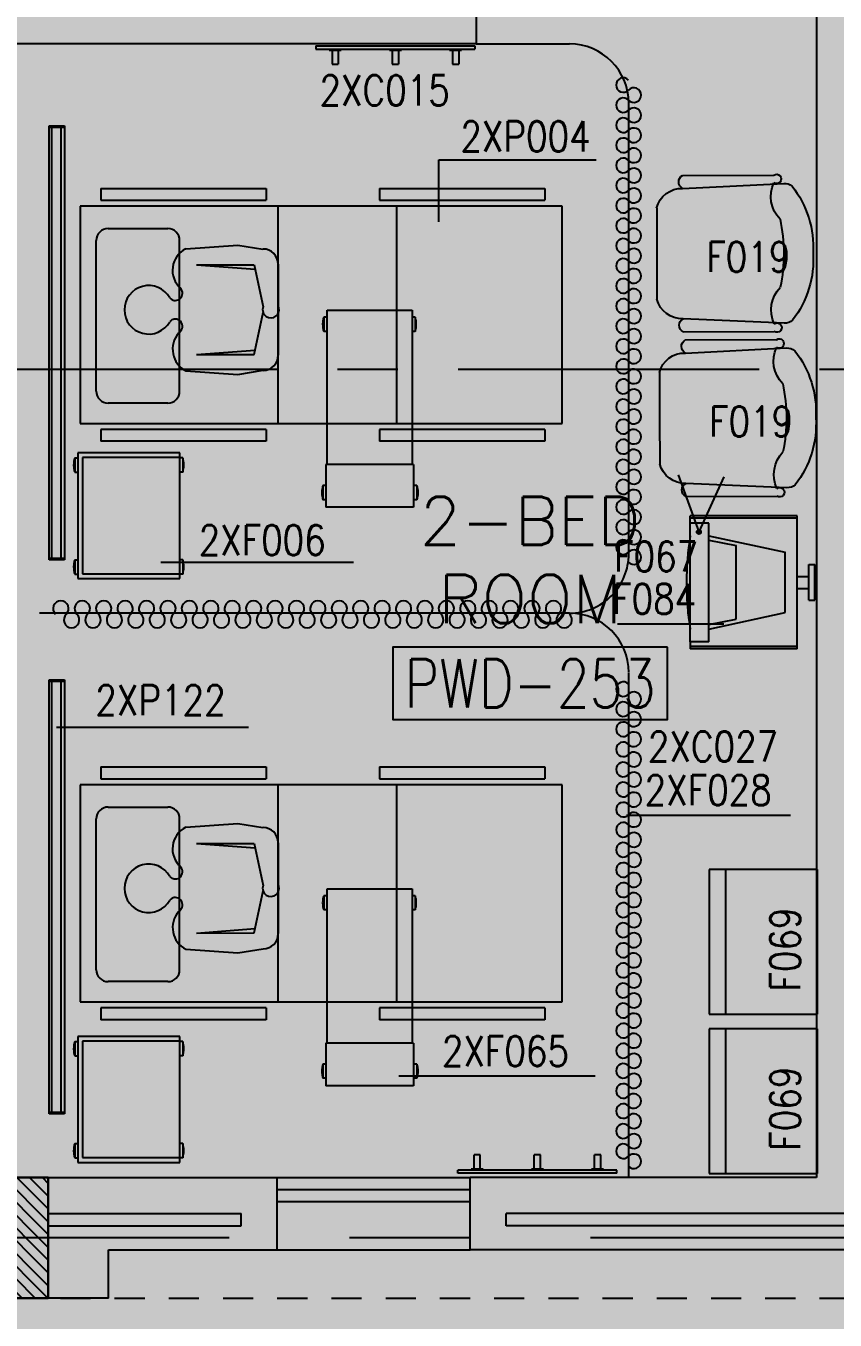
# Model space of a CAD drawing. Extents: x 88852.7 to 88945.7, y 39921.6 to 40001.1.
# Drawn here: x 88928.17 to 88931.53, y 39928.14 to 39933.5 of the extents above; entities that cross this region are included whole.
import ezdxf
from ezdxf.enums import TextEntityAlignment as Align

# ---------------------------------------------------------------- set-up
doc = ezdxf.new("R2010")
doc.units = 0
doc.header["$MEASUREMENT"] = 0
doc.header["$PDMODE"] = 34
for name, pattern in [('CENTER', [2, 1.25, -0.25, 0.25, -0.25]), ('CENTERX2', [4, 2.5, -0.5, 0.5, -0.5]), ('HIDDEN2', [0.1875, 0.125, -0.0625])]:
    doc.linetypes.add(name, pattern=pattern)
doc.layers.get('0').update_dxf_attribs({"linetype": 'CONTINUOUS'})
doc.layers.get('DEFPOINTS').update_dxf_attribs({"linetype": 'CONTINUOUS'})
for name, color, linetype in [('A-TEXT', 7, 'CONTINUOUS'), ('AX-DIM', 4, 'CONTINUOUS'), ('AXES', 11, 'CENTERX2'), ('AXES1', 11, 'CENTER'), ('COL', 2, 'CONTINUOUS'), ('HAT', 8, 'CONTINUOUS'), ('HIDDEN', 9, 'HIDDEN2'), ('INSUL', 4, 'CONTINUOUS'), ('MEDICAL', 4, 'CONTINUOUS'), ('NON-MEDICAL', 4, 'CONTINUOUS'), ('RM-BOX', 4, 'CONTINUOUS'), ('RM-NAME', 2, 'CONTINUOUS'), ('RM-NO', 2, 'CONTINUOUS'), ('WALL', 4, 'CONTINUOUS'), ('WIN', 3, 'CONTINUOUS')]:
    doc.layers.add(name, color=color, linetype=linetype)
doc.styles.add('ROMANS', font='ROMANS.shx', dxfattribs={"width": 0.6})
doc.dimstyles.new('DIM-OUT', dxfattribs={"dimscale": 0, "dimtxt": 0.24, "dimasz": 0.08, "dimexe": 0.02, "dimexo": 0.02, "dimgap": 0.05, "dimtad": 1, "dimdec": 0, "dimlfac": 1000, "dimzin": 0, "dimdsep": 46, "dimtxsty": 'ROMANS', "dimblk1": 'ARCHTICK', "dimblk2": 'ARCHTICK', "dimsah": 1, "dimcen": 0.01, "dimdle": 0.08, "dimclrd": 4, "dimclre": 4, "dimclrt": 2, "dimadec": 0, "dimazin": 0, "dimtp": 2, "dimtm": 2, "dimtfac": 0.114286, "dimtdec": 0, "dimtix": 1, "dimtmove": 2, "dimatfit": 3, "dimldrblk": 'ARCHTICK', "dimfxl": 0, "dimtolj": 1, "dimtzin": 0, "dimarcsym": 0})

# ---------------------------------------------------------------- blocks, each defined once
blk = doc.blocks.new('_ARCHTICK')
at = {"color": 0, "linetype": 'ByBlock', "const_width": 0.15}
blk.add_lwpolyline([(-0.5, -0.5), (0.5, 0.5)], dxfattribs=at)
blk = doc.blocks.new('*D596')
at = {"layer": 'AX-DIM', "color": 4, "lineweight": -2}
for p, q in [((88944.3103, 39928.3096), (88944.3103, 39922.9246)), ((88943.6303, 39928.2296), (88944.3303, 39928.2296)), ((88903.5404, 39923.0046), (88944.3303, 39923.0046))]:
    blk.add_line(p, q, dxfattribs=at)
at = {"layer": 'DEFPOINTS', "color": 0}
for p in [(88943.6103, 39928.2296), (88903.5204, 39923.0046), (88944.3103, 39923.0046)]:
    blk.add_point(p, dxfattribs=at)
at = {"layer": 'AX-DIM', "color": 4, "lineweight": -2, "xscale": 0.08, "yscale": 0.08, "zscale": 0.08}
for p, rotation in [((88944.3103, 39928.2296), 90), ((88944.3103, 39923.0046), 270)]:
    blk.add_blockref('_ARCHTICK', p, dxfattribs=dict(at, rotation=rotation))
at = {"layer": 'AX-DIM', "color": 2, "insert": (88944.1403, 39925.6171), "char_height": 0.24, "attachment_point": 5, "rotation": 90, "style": 'ROMANS'}
blk.add_mtext('\\A1;5225', dxfattribs=at)
blk = doc.blocks.new('RM1')
at = {"layer": 'RM-BOX'}
blk.add_lwpolyline([(569.9, -200), (-569.9, -200), (-569.9, -500), (569.9, -500)], close=True, dxfattribs=at)
at = {"layer": 'RM-NAME', "style": 'ROMANS'}
for tag, p in [('ROOMNAME1', (0, 323.8)), ('ROOMNAME2', (0, 0))]:
    blk.add_attdef(tag, text='', height=200, dxfattribs=at).set_placement(p, align=Align.MIDDLE)
at = {"layer": 'RM-NO', "style": 'ROMANS', "width": 0.8}
blk.add_attdef('ROOMNO', text='', height=200, dxfattribs=at).set_placement((0, -350), align=Align.MIDDLE)
blk = doc.blocks.new('*X565')
at = {"color": 0}
for p, q in [((245926.6, 177089.7), (246426.6, 177589.7)), ((245928.6, 177144.7), (246373.5, 177589.7)), ((245928.6, 177197.8), (246320.5, 177589.7)), ((245928.6, 177250.8), (246267.5, 177589.7)), ((245928.6, 177303.8), (246214.4, 177589.7)), ((245928.6, 177356.9), (246161.4, 177589.7)), ((245928.6, 177409.9), (246108.4, 177589.7)), ((245928.6, 177462.9), (246055.3, 177589.7)), ((245928.6, 177516), (246002.3, 177589.7)), ((245928.6, 177569), (245949.3, 177589.7)), ((245979.6, 177089.7), (246428.6, 177538.7)), ((246032.6, 177089.7), (246428.6, 177485.6)), ((246085.7, 177089.7), (246428.6, 177432.6)), ((246138.7, 177089.7), (246428.6, 177379.6)), ((246191.7, 177089.7), (246428.6, 177326.5)), ((246244.8, 177089.7), (246428.6, 177273.5)), ((246297.8, 177089.7), (246428.6, 177220.5)), ((246350.8, 177089.7), (246428.6, 177167.4)), ((246403.9, 177089.7), (246428.6, 177114.4))]:
    blk.add_line(p, q, dxfattribs=at)

msp = doc.modelspace()

# ---------------------------------------------------------------- linework, layer by layer
at = {"layer": 'AXES'}
msp.add_line((88945.0103, 39928.4796), (88876.9703, 39928.4796), dxfattribs=at)
at = {"layer": 'AXES1'}
for q in [(88874.5703, 39932.0796), (88892.9203, 39932.0796), (88892.9203, 39932.0796)]:
    msp.add_line((88935.2103, 39932.0796), q, dxfattribs=at)
at = {"layer": 'COL'}
msp.add_lwpolyline([(88928.2603, 39928.7296), (88928.2603, 39928.2296), (88927.7603, 39928.2296), (88927.7603, 39928.7296)], close=True, dxfattribs=at)
at = {"layer": 'HIDDEN'}
msp.add_line((88903.1103, 39928.2296), (88934.9603, 39928.2296), dxfattribs=at)
at = {"layer": 'INSUL'}
for p, q in [((88928.2603, 39928.5796), (88929.0603, 39928.5796)), ((88929.0603, 39928.5296), (88929.0603, 39928.5796)), ((88930.1603, 39928.5296), (88930.1603, 39928.5796)), ((88933.0603, 39928.5796), (88930.1603, 39928.5796)), ((88928.2603, 39928.5296), (88929.0603, 39928.5296)), ((88933.0603, 39928.5296), (88930.1603, 39928.5296))]:
    msp.add_line(p, q, dxfattribs=at)
at = {"layer": 'MEDICAL'}
for p, q in [((88930.0353, 39933.4296), (88930.4228, 39933.4296)), ((88930.6689, 39931.3154), (88930.6689, 39933.1835)), ((88928.2641, 39933.0904), (88928.3271, 39933.0904)), ((88928.2641, 39931.29), (88928.2641, 39933.0904)), ((88928.2641, 39933.0842), (88928.3271, 39933.0842)), ((88928.2756, 39931.2961), (88928.2756, 39933.0842)), ((88928.3125, 39933.0842), (88928.3125, 39931.2961)), ((88928.3271, 39933.0904), (88928.3271, 39931.29)), ((88928.4783, 39932.8306), (88928.4783, 39932.7814)), ((88928.4783, 39932.8306), (88929.164, 39932.8306)), ((88929.164, 39932.8306), (88929.164, 39932.7814)), ((88929.6341, 39932.8306), (88929.6341, 39932.7814)), ((88929.6341, 39932.8306), (88930.3199, 39932.8306)), ((88930.3199, 39932.8306), (88930.3199, 39932.7814)), ((88928.4783, 39932.7814), (88929.164, 39932.7814)), ((88929.6341, 39932.7814), (88930.3199, 39932.7814)), ((88928.3923, 39932.7564), (88928.3923, 39931.8564)), ((88930.3923, 39932.7564), (88928.3923, 39932.7564)), ((88929.2127, 39932.7564), (88929.2127, 39931.8564)), ((88929.7049, 39932.7564), (88929.7049, 39931.8564)), ((88930.3923, 39931.8564), (88930.3923, 39932.7564)), ((88928.4592, 39931.9896), (88928.4592, 39932.6149)), ((88928.5084, 39932.6641), (88928.7559, 39932.6641)), ((88928.8051, 39931.9896), (88928.8051, 39932.6149)), ((88929.4176, 39932.2966), (88929.4033, 39932.2966)), ((88929.4033, 39932.2966), (88929.4033, 39932.2376)), ((88929.4176, 39932.3255), (88929.7695, 39932.3255)), ((88929.4176, 39931.6857), (88929.4176, 39932.3255)), ((88929.7695, 39932.3255), (88929.7695, 39931.6857)), ((88929.7824, 39932.2966), (88929.7695, 39932.2966)), ((88929.7824, 39932.2966), (88929.7824, 39932.2376)), ((88929.4176, 39932.2376), (88929.4033, 39932.2376)), ((88929.7824, 39932.2376), (88929.7695, 39932.2376)), ((88928.7559, 39931.9404), (88928.5084, 39931.9404)), ((88928.3923, 39931.8564), (88930.3923, 39931.8564)), ((88929.164, 39931.8314), (88928.4783, 39931.8314)), ((88928.4783, 39931.8314), (88928.4783, 39931.7822)), ((88929.164, 39931.8314), (88929.164, 39931.7822)), ((88930.3199, 39931.8314), (88929.6341, 39931.8314)), ((88929.6341, 39931.8314), (88929.6341, 39931.7822)), ((88930.3199, 39931.8314), (88930.3199, 39931.7822)), ((88929.164, 39931.7822), (88928.4783, 39931.7822)), ((88930.3199, 39931.7822), (88929.6341, 39931.7822)), ((88928.3704, 39931.7132), (88928.3704, 39931.6541)), ((88928.3704, 39931.7132), (88928.3825, 39931.7132)), ((88928.3825, 39931.7342), (88928.3825, 39931.2126)), ((88928.8057, 39931.7342), (88928.3825, 39931.7342)), ((88928.4022, 39931.7145), (88928.4022, 39931.2322)), ((88928.8057, 39931.7145), (88928.4022, 39931.7145)), ((88928.8057, 39931.2126), (88928.8057, 39931.7342)), ((88928.8179, 39931.7132), (88928.8057, 39931.7132)), ((88928.8179, 39931.7132), (88928.8179, 39931.6541)), ((88928.3704, 39931.6541), (88928.3825, 39931.6541)), ((88928.8179, 39931.6541), (88928.8057, 39931.6541)), ((88929.7757, 39931.6857), (88929.4115, 39931.6857)), ((88929.4115, 39931.6857), (88929.4115, 39931.5085)), ((88929.7757, 39931.6857), (88929.7757, 39931.5085)), ((88929.4115, 39931.5986), (88929.3995, 39931.5986)), ((88929.3995, 39931.5986), (88929.3995, 39931.5395)), ((88929.7899, 39931.5986), (88929.7757, 39931.5986)), ((88929.7899, 39931.5986), (88929.7899, 39931.5395)), ((88930.9602, 39931.4065), (88930.8754, 39931.6433)), ((88930.9602, 39931.4065), (88931.065, 39931.6351)), ((88929.4115, 39931.5395), (88929.3995, 39931.5395)), ((88929.7757, 39931.5085), (88929.4115, 39931.5085)), ((88929.7899, 39931.5395), (88929.7757, 39931.5395)), ((88930.9239, 39931.443), (88930.9239, 39931.4725)), ((88931.3669, 39931.4725), (88930.9239, 39931.4725)), ((88931.3669, 39931.4627), (88930.9239, 39931.4627)), ((88931.0013, 39931.443), (88930.9239, 39931.443)), ((88930.9239, 39930.9509), (88930.9239, 39931.443)), ((88931.0013, 39930.9509), (88931.0013, 39931.443)), ((88931.3669, 39930.9214), (88931.3669, 39931.4725)), ((88931.0013, 39931.3903), (88931.3176, 39931.3217)), ((88931.0013, 39931.3716), (88931.1138, 39931.3497)), ((88931.1138, 39931.0442), (88931.1138, 39931.3497)), ((88928.3271, 39931.2961), (88928.2641, 39931.2961)), ((88928.3271, 39931.29), (88928.2641, 39931.29)), ((88928.3704, 39931.2904), (88928.3704, 39931.2314)), ((88928.3704, 39931.2904), (88928.3825, 39931.2904)), ((88928.8179, 39931.2904), (88928.8057, 39931.2904)), ((88928.8179, 39931.2904), (88928.8179, 39931.2314)), ((88931.3176, 39931.0722), (88931.3176, 39931.3217)), ((88928.3704, 39931.2314), (88928.3825, 39931.2314)), ((88928.4022, 39931.2322), (88928.8057, 39931.2322)), ((88928.8179, 39931.2314), (88928.8057, 39931.2314)), ((88931.3669, 39931.2216), (88931.4161, 39931.2216)), ((88931.4161, 39931.1231), (88931.4161, 39931.2708)), ((88931.4161, 39931.2708), (88931.4405, 39931.2708)), ((88931.4405, 39931.1231), (88931.4405, 39931.2708)), ((88928.3825, 39931.2126), (88928.8057, 39931.2126)), ((88931.3669, 39931.1723), (88931.4161, 39931.1723)), ((88931.4161, 39931.1231), (88931.4405, 39931.1231)), ((88930.4228, 39931.0693), (88928.2241, 39931.0693)), ((88931.0013, 39931.0036), (88931.3176, 39931.0722)), ((88931.0013, 39931.0223), (88931.1138, 39931.0442)), ((88931.0013, 39930.9509), (88930.9239, 39930.9509)), ((88930.9239, 39930.9509), (88930.9239, 39930.9214)), ((88931.3669, 39930.9312), (88930.9239, 39930.9312)), ((88931.3669, 39930.9214), (88930.9239, 39930.9214)), ((88928.2641, 39928.9928), (88928.2641, 39930.7931)), ((88928.2641, 39930.7931), (88928.3271, 39930.7931)), ((88928.3271, 39930.7931), (88928.3271, 39928.9928)), ((88930.6689, 39928.7296), (88930.6689, 39930.8202)), ((88928.2641, 39930.787), (88928.3271, 39930.787)), ((88928.2756, 39928.9989), (88928.2756, 39930.787)), ((88928.3125, 39930.787), (88928.3125, 39928.9989)), ((88928.4783, 39930.4318), (88928.4783, 39930.3826)), ((88928.4783, 39930.4318), (88929.164, 39930.4318)), ((88929.164, 39930.4318), (88929.164, 39930.3826)), ((88929.6341, 39930.4318), (88929.6341, 39930.3826)), ((88929.6341, 39930.4318), (88930.3199, 39930.4318)), ((88930.3199, 39930.4318), (88930.3199, 39930.3826)), ((88928.4783, 39930.3826), (88929.164, 39930.3826)), ((88929.6341, 39930.3826), (88930.3199, 39930.3826)), ((88928.3923, 39930.3576), (88928.3923, 39929.4576)), ((88930.3923, 39930.3576), (88928.3923, 39930.3576)), ((88929.2127, 39930.3576), (88929.2127, 39929.4576)), ((88929.7049, 39930.3576), (88929.7049, 39929.4576)), ((88930.3923, 39929.4576), (88930.3923, 39930.3576)), ((88928.5084, 39930.2653), (88928.7559, 39930.2653)), ((88928.4592, 39929.5908), (88928.4592, 39930.2161)), ((88928.8051, 39929.5908), (88928.8051, 39930.2161)), ((88929.4176, 39929.8978), (88929.4033, 39929.8978)), ((88929.4033, 39929.8978), (88929.4033, 39929.8388)), ((88929.4176, 39929.2869), (88929.4176, 39929.9266)), ((88929.4176, 39929.9266), (88929.7695, 39929.9266)), ((88929.7695, 39929.9266), (88929.7695, 39929.2869)), ((88929.7824, 39929.8978), (88929.7695, 39929.8978)), ((88929.7824, 39929.8978), (88929.7824, 39929.8388)), ((88929.4176, 39929.8388), (88929.4033, 39929.8388)), ((88929.7824, 39929.8388), (88929.7695, 39929.8388)), ((88928.7559, 39929.5415), (88928.5084, 39929.5415)), ((88928.3923, 39929.4576), (88930.3923, 39929.4576)), ((88929.164, 39929.4326), (88928.4783, 39929.4326)), ((88928.4783, 39929.4326), (88928.4783, 39929.3834)), ((88929.164, 39929.4326), (88929.164, 39929.3834)), ((88930.3199, 39929.4326), (88929.6341, 39929.4326)), ((88929.6341, 39929.4326), (88929.6341, 39929.3834)), ((88930.3199, 39929.4326), (88930.3199, 39929.3834)), ((88929.164, 39929.3834), (88928.4783, 39929.3834)), ((88930.3199, 39929.3834), (88929.6341, 39929.3834)), ((88928.3704, 39929.2927), (88928.3704, 39929.2337)), ((88928.3704, 39929.2927), (88928.3825, 39929.2927)), ((88928.8057, 39929.3138), (88928.3825, 39929.3138)), ((88928.3825, 39929.3138), (88928.3825, 39928.7921)), ((88928.4022, 39929.2941), (88928.4022, 39928.8118)), ((88928.8057, 39929.2941), (88928.4022, 39929.2941)), ((88928.8057, 39928.7921), (88928.8057, 39929.3138)), ((88928.8179, 39929.2927), (88928.8057, 39929.2927)), ((88928.8179, 39929.2927), (88928.8179, 39929.2337)), ((88929.7757, 39929.2869), (88929.4115, 39929.2869)), ((88929.4115, 39929.2869), (88929.4115, 39929.1097)), ((88929.7757, 39929.2869), (88929.7757, 39929.1097)), ((88928.3704, 39929.2337), (88928.3825, 39929.2337)), ((88928.8179, 39929.2337), (88928.8057, 39929.2337)), ((88929.4115, 39929.1998), (88929.3995, 39929.1998)), ((88929.3995, 39929.1998), (88929.3995, 39929.1407)), ((88929.7899, 39929.1998), (88929.7757, 39929.1998)), ((88929.7899, 39929.1998), (88929.7899, 39929.1407)), ((88929.4115, 39929.1407), (88929.3995, 39929.1407)), ((88929.7899, 39929.1407), (88929.7757, 39929.1407)), ((88929.7757, 39929.1097), (88929.4115, 39929.1097)), ((88928.3271, 39928.9989), (88928.2641, 39928.9989)), ((88928.3271, 39928.9928), (88928.2641, 39928.9928)), ((88928.3704, 39928.87), (88928.3704, 39928.811)), ((88928.3704, 39928.87), (88928.3825, 39928.87)), ((88928.8179, 39928.87), (88928.8057, 39928.87)), ((88928.8179, 39928.87), (88928.8179, 39928.811)), ((88928.3704, 39928.811), (88928.3825, 39928.811)), ((88928.4022, 39928.8118), (88928.8057, 39928.8118)), ((88928.8179, 39928.811), (88928.8057, 39928.811)), ((88928.3825, 39928.7921), (88928.8057, 39928.7921))]:
    msp.add_line(p, q, dxfattribs=at)
at = {"layer": 'MEDICAL', "const_width": 0.000738}
for points in [[(88930.8754, 39931.6207, -1), (88930.8754, 39931.6215, -1)], [(88931.065, 39931.6122, -1), (88931.065, 39931.6129, -1)]]:
    msp.add_lwpolyline(points, format="xyb", close=True, dxfattribs=at)
at = {"layer": 'MEDICAL'}
for radius in [0.00868, 0.00533]:
    msp.add_circle((88930.9598, 39931.406), radius, dxfattribs=at)
for centre, radius, start, end in [((88930.4228, 39933.1835), 0.2461, 0, 90), ((88928.5084, 39932.6149), 0.0492, 90, 180), ((88928.7559, 39932.6149), 0.0492, 0, 90), ((88929.4894, 39932.2671), 0.091, 161.0754, 198.9246), ((88929.6963, 39932.2671), 0.091, 341.0754, 18.9246), ((88928.5084, 39931.9896), 0.0492, 180, 270), ((88928.7559, 39931.9896), 0.0492, 270, 0), ((88928.4565, 39931.6836), 0.091, 161.0754, 198.9246), ((88928.7318, 39931.6836), 0.091, 341.0754, 18.9246), ((88929.4857, 39931.5691), 0.091, 161.0754, 198.9246), ((88929.7038, 39931.5691), 0.091, 341.0754, 18.9246), ((88932.0939, 39931.197), 1.1858, 170.6153, 189.3847), ((88928.4565, 39931.2609), 0.091, 161.0754, 198.9246), ((88928.7318, 39931.2609), 0.091, 341.0754, 18.9246), ((88930.4228, 39931.3154), 0.2461, 270, 0.0013), ((88930.4228, 39930.8232), 0.2461, 0, 90), ((88928.5084, 39930.2161), 0.0492, 90, 180), ((88928.7559, 39930.2161), 0.0492, 0, 90), ((88929.4894, 39929.8683), 0.091, 161.0754, 198.9246), ((88929.6963, 39929.8683), 0.091, 341.0754, 18.9246), ((88928.5084, 39929.5908), 0.0492, 180, 270), ((88928.7559, 39929.5908), 0.0492, 270, 0), ((88928.4565, 39929.2632), 0.091, 161.0754, 198.9246), ((88928.7318, 39929.2632), 0.091, 341.0754, 18.9246), ((88929.4857, 39929.1703), 0.091, 161.0754, 198.9246), ((88929.7038, 39929.1703), 0.091, 341.0754, 18.9246), ((88928.4565, 39928.8405), 0.091, 161.0754, 198.9246), ((88928.7318, 39928.8405), 0.091, 341.0754, 18.9246)]:
    msp.add_arc(centre, radius, start, end, dxfattribs=at)
at = {"layer": 'MEDICAL', "color": 15}
for centre, radius, start, end in [((88930.6463, 39933.2592), 0.0302, 43.5684, 316.4316), ((88930.6463, 39933.1759), 0.0302, 43.5684, 316.4316), ((88930.69, 39933.2176), 0.0302, 223.5684, 136.4316), ((88930.69, 39933.1343), 0.0302, 223.5684, 136.4316), ((88930.6463, 39933.0926), 0.0302, 43.5684, 316.4316), ((88930.69, 39933.0509), 0.0302, 223.5684, 136.4316), ((88930.6463, 39933.0093), 0.0302, 43.5684, 316.4316), ((88930.69, 39932.9676), 0.0302, 223.5684, 136.4316), ((88930.6463, 39932.926), 0.0302, 43.5684, 316.4316), ((88930.69, 39932.8843), 0.0302, 223.5684, 136.4316), ((88930.6463, 39932.8427), 0.0302, 43.5684, 316.4316), ((88930.69, 39932.801), 0.0302, 223.5684, 136.4316), ((88930.6463, 39932.7593), 0.0302, 43.5684, 316.4316), ((88930.69, 39932.7177), 0.0302, 223.5684, 136.4316), ((88930.6463, 39932.676), 0.0302, 43.5684, 316.4316), ((88930.6463, 39932.5927), 0.0302, 43.5684, 316.4316), ((88930.69, 39932.6344), 0.0302, 223.5684, 136.4316), ((88930.69, 39932.5511), 0.0302, 223.5684, 136.4316), ((88930.6463, 39932.5094), 0.0302, 43.5684, 316.4316), ((88930.6463, 39932.4261), 0.0302, 43.5684, 316.4316), ((88930.69, 39932.4677), 0.0302, 223.5684, 136.4316), ((88930.69, 39932.3844), 0.0302, 223.5684, 136.4316), ((88930.6463, 39932.3428), 0.0302, 43.5684, 316.4316), ((88930.69, 39932.3011), 0.0302, 223.5684, 136.4316), ((88930.6463, 39932.2595), 0.0302, 43.5684, 316.4316), ((88930.69, 39932.2178), 0.0302, 223.5684, 136.4316), ((88930.6463, 39932.1761), 0.0302, 43.5684, 316.4316), ((88930.69, 39932.1345), 0.0302, 223.5684, 136.4316), ((88930.6463, 39932.0928), 0.0302, 43.5684, 316.4316), ((88930.69, 39932.0512), 0.0302, 223.5684, 136.4316), ((88930.6463, 39932.0095), 0.0302, 43.5684, 316.4316), ((88930.69, 39931.9679), 0.0302, 223.5684, 136.4316), ((88930.6463, 39931.9262), 0.0302, 43.5684, 316.4316), ((88930.6463, 39931.8429), 0.0302, 43.5684, 316.4316), ((88930.69, 39931.8846), 0.0302, 223.5684, 136.4316), ((88930.69, 39931.8012), 0.0302, 223.5684, 136.4316), ((88930.6463, 39931.7596), 0.0302, 43.5684, 316.4316), ((88930.6463, 39931.6763), 0.0302, 43.5684, 316.4316), ((88930.69, 39931.7179), 0.0302, 223.5684, 136.4316), ((88930.69, 39931.6346), 0.0302, 223.5684, 136.4316), ((88930.6463, 39931.593), 0.0302, 43.5684, 316.4316), ((88930.69, 39931.5513), 0.0302, 223.5684, 136.4316), ((88930.6463, 39931.5096), 0.0302, 43.5684, 316.4316), ((88930.69, 39931.468), 0.0302, 223.5684, 136.4316), ((88930.6463, 39931.4263), 0.0302, 43.5684, 316.4316), ((88930.69, 39931.3847), 0.0302, 223.5684, 136.4316), ((88930.6463, 39931.343), 0.0302, 43.5684, 316.4316), ((88930.69, 39931.3014), 0.0302, 223.5684, 136.4316), ((88928.3124, 39931.0881), 0.0322, 313.5684, 226.4316), ((88928.4013, 39931.0881), 0.0322, 313.5684, 226.4316), ((88928.4902, 39931.0881), 0.0322, 313.5684, 226.4316), ((88928.579, 39931.0881), 0.0322, 313.5684, 226.4316), ((88928.6679, 39931.0881), 0.0322, 313.5684, 226.4316), ((88928.7568, 39931.0881), 0.0322, 313.5684, 226.4316), ((88928.8456, 39931.0881), 0.0322, 313.5684, 226.4316), ((88928.9345, 39931.0881), 0.0322, 313.5684, 226.4316), ((88929.0234, 39931.0881), 0.0322, 313.5684, 226.4316), ((88929.1122, 39931.0881), 0.0322, 313.5684, 226.4316), ((88929.2011, 39931.0881), 0.0322, 313.5684, 226.4316), ((88929.29, 39931.0881), 0.0322, 313.5684, 226.4316), ((88929.3788, 39931.0881), 0.0322, 313.5684, 226.4316), ((88929.4677, 39931.0881), 0.0322, 313.5684, 226.4316), ((88929.5566, 39931.0881), 0.0322, 313.5684, 226.4316), ((88929.6454, 39931.0881), 0.0322, 313.5684, 226.4316), ((88929.7343, 39931.0881), 0.0322, 313.5684, 226.4316), ((88929.8232, 39931.0881), 0.0322, 313.5684, 226.4316), ((88929.912, 39931.0881), 0.0322, 313.5684, 226.4316), ((88930.0009, 39931.0881), 0.0322, 313.5684, 226.4316), ((88930.0898, 39931.0881), 0.0322, 313.5684, 226.4316), ((88930.1786, 39931.0881), 0.0322, 313.5684, 226.4316), ((88930.2675, 39931.0881), 0.0322, 313.5684, 226.4316), ((88930.3564, 39931.0881), 0.0322, 313.5684, 226.4316), ((88928.3569, 39931.0414), 0.0322, 133.5684, 46.4316), ((88928.4457, 39931.0414), 0.0322, 133.5684, 46.4316), ((88928.5346, 39931.0414), 0.0322, 133.5684, 46.4316), ((88928.6235, 39931.0414), 0.0322, 133.5684, 46.4316), ((88928.7123, 39931.0414), 0.0322, 133.5684, 46.4316), ((88928.8012, 39931.0414), 0.0322, 133.5684, 46.4316), ((88928.8901, 39931.0414), 0.0322, 133.5684, 46.4316), ((88928.9789, 39931.0414), 0.0322, 133.5684, 46.4316), ((88929.0678, 39931.0414), 0.0322, 133.5684, 46.4316), ((88929.1567, 39931.0414), 0.0322, 133.5684, 46.4316), ((88929.2455, 39931.0414), 0.0322, 133.5684, 46.4316), ((88929.3344, 39931.0414), 0.0322, 133.5684, 46.4316), ((88929.4233, 39931.0414), 0.0322, 133.5684, 46.4316), ((88929.5121, 39931.0414), 0.0322, 133.5684, 46.4316), ((88929.601, 39931.0414), 0.0322, 133.5684, 46.4316), ((88929.6899, 39931.0414), 0.0322, 133.5684, 46.4316), ((88929.7787, 39931.0414), 0.0322, 133.5684, 46.4316), ((88929.8676, 39931.0414), 0.0322, 133.5684, 46.4316), ((88929.9565, 39931.0414), 0.0322, 133.5684, 46.4316), ((88930.0453, 39931.0414), 0.0322, 133.5684, 46.4316), ((88930.1342, 39931.0414), 0.0322, 133.5684, 46.4316), ((88930.2231, 39931.0414), 0.0322, 133.5684, 46.4316), ((88930.3119, 39931.0414), 0.0322, 133.5684, 46.4316), ((88930.4008, 39931.0414), 0.0322, 133.5684, 46.4316), ((88930.6463, 39930.7545), 0.0302, 43.5684, 316.4316), ((88930.69, 39930.7129), 0.0302, 223.5684, 136.4316), ((88930.6463, 39930.6712), 0.0302, 43.5684, 316.4316), ((88930.69, 39930.6296), 0.0302, 223.5684, 136.4316), ((88930.6463, 39930.5879), 0.0302, 43.5684, 316.4316), ((88930.69, 39930.5463), 0.0302, 223.5684, 136.4316), ((88930.6463, 39930.5046), 0.0302, 43.5684, 316.4316), ((88930.69, 39930.4629), 0.0302, 223.5684, 136.4316), ((88930.6463, 39930.4213), 0.0302, 43.5684, 316.4316), ((88930.6463, 39930.338), 0.0302, 43.5684, 316.4316), ((88930.69, 39930.3796), 0.0302, 223.5684, 136.4316), ((88930.69, 39930.2963), 0.0302, 223.5684, 136.4316), ((88930.6463, 39930.2547), 0.0302, 43.5684, 316.4316), ((88930.6463, 39930.1713), 0.0302, 43.5684, 316.4316), ((88930.69, 39930.213), 0.0302, 223.5684, 136.4316), ((88930.69, 39930.1297), 0.0302, 223.5684, 136.4316), ((88930.6463, 39930.088), 0.0302, 43.5684, 316.4316), ((88930.69, 39930.0464), 0.0302, 223.5684, 136.4316), ((88930.6463, 39930.0047), 0.0302, 43.5684, 316.4316), ((88930.69, 39929.9631), 0.0302, 223.5684, 136.4316), ((88930.6463, 39929.9214), 0.0302, 43.5684, 316.4316), ((88930.69, 39929.8798), 0.0302, 223.5684, 136.4316), ((88930.6463, 39929.8381), 0.0302, 43.5684, 316.4316), ((88930.69, 39929.7964), 0.0302, 223.5684, 136.4316), ((88930.6463, 39929.7548), 0.0302, 43.5684, 316.4316), ((88930.69, 39929.7131), 0.0302, 223.5684, 136.4316), ((88930.6463, 39929.6715), 0.0302, 43.5684, 316.4316), ((88930.6463, 39929.5882), 0.0302, 43.5684, 316.4316), ((88930.69, 39929.6298), 0.0302, 223.5684, 136.4316), ((88930.69, 39929.5465), 0.0302, 223.5684, 136.4316), ((88930.6463, 39929.5048), 0.0302, 43.5684, 316.4316), ((88930.6463, 39929.4215), 0.0302, 43.5684, 316.4316), ((88930.69, 39929.4632), 0.0302, 223.5684, 136.4316), ((88930.69, 39929.3799), 0.0302, 223.5684, 136.4316), ((88930.6463, 39929.3382), 0.0302, 43.5684, 316.4316), ((88930.69, 39929.2966), 0.0302, 223.5684, 136.4316), ((88930.6463, 39929.2549), 0.0302, 43.5684, 316.4316), ((88930.69, 39929.2132), 0.0302, 223.5684, 136.4316), ((88930.6463, 39929.1716), 0.0302, 43.5684, 316.4316), ((88930.69, 39929.1299), 0.0302, 223.5684, 136.4316), ((88930.6463, 39929.0883), 0.0302, 43.5684, 316.4316), ((88930.69, 39929.0466), 0.0302, 223.5684, 136.4316), ((88930.6463, 39929.005), 0.0302, 43.5684, 316.4316), ((88930.69, 39928.9633), 0.0302, 223.5684, 136.4316), ((88930.6463, 39928.9217), 0.0302, 43.5684, 316.4316), ((88930.6463, 39928.8383), 0.0302, 43.5684, 316.4316), ((88930.69, 39928.88), 0.0302, 223.5684, 136.4316), ((88930.69, 39928.7967), 0.0302, 223.5684, 136.4316)]:
    msp.add_arc(centre, radius, start, end, dxfattribs=at)
at = {"layer": 'NON-MEDICAL'}
for p, q in [((88929.3702, 39933.4214), (88929.3702, 39933.4087)), ((88929.3702, 39933.4214), (88930.0306, 39933.4214)), ((88930.0306, 39933.4214), (88930.0306, 39933.4087)), ((88929.3702, 39933.4087), (88930.0306, 39933.4087)), ((88929.4254, 39933.4087), (88929.4254, 39933.4037)), ((88929.4254, 39933.4037), (88929.4754, 39933.4037)), ((88929.4377, 39933.4037), (88929.4377, 39933.3452)), ((88929.4631, 39933.4037), (88929.4631, 39933.3452)), ((88929.4754, 39933.4087), (88929.4754, 39933.4037)), ((88929.6754, 39933.4087), (88929.6754, 39933.4037)), ((88929.6754, 39933.4037), (88929.7254, 39933.4037)), ((88929.6877, 39933.4037), (88929.6877, 39933.3452)), ((88929.7131, 39933.4037), (88929.7131, 39933.3452)), ((88929.7254, 39933.4087), (88929.7254, 39933.4037)), ((88929.9254, 39933.4087), (88929.9254, 39933.4037)), ((88929.9254, 39933.4037), (88929.9754, 39933.4037)), ((88929.9377, 39933.4037), (88929.9377, 39933.3452)), ((88929.9631, 39933.4037), (88929.9631, 39933.3452)), ((88929.9754, 39933.4087), (88929.9754, 39933.4037)), ((88929.4377, 39933.3452), (88929.4631, 39933.3452)), ((88929.6877, 39933.3452), (88929.7131, 39933.3452)), ((88929.9377, 39933.3452), (88929.9631, 39933.3452)), ((88928.8307, 39932.5803), (88929.0464, 39932.5958)), ((88929.0464, 39932.5958), (88929.1511, 39932.5792)), ((88928.8748, 39932.5131), (88929.1147, 39932.5134)), ((88928.8748, 39932.5131), (88929.1185, 39932.4951)), ((88929.1147, 39932.5134), (88929.1515, 39932.3391)), ((88929.2141, 39932.5164), (88929.2143, 39932.3426)), ((88929.1151, 39932.1421), (88929.1515, 39932.3162)), ((88929.2143, 39932.3127), (88929.2145, 39932.1393)), ((88928.8753, 39932.1418), (88929.1189, 39932.1604)), ((88928.8753, 39932.1418), (88929.1151, 39932.1421)), ((88928.8313, 39932.0746), (88929.047, 39932.0596)), ((88929.047, 39932.0596), (88929.1517, 39932.0764)), ((88928.8307, 39930.1815), (88929.0464, 39930.197)), ((88929.0464, 39930.197), (88929.1511, 39930.1804)), ((88928.8748, 39930.1143), (88929.1147, 39930.1146)), ((88928.8748, 39930.1143), (88929.1185, 39930.0963)), ((88929.1147, 39930.1146), (88929.1515, 39929.9403)), ((88929.2141, 39930.1176), (88929.2143, 39929.9437)), ((88931.4523, 39930.006), (88931.0023, 39930.006)), ((88931.0023, 39930.006), (88931.0023, 39929.406)), ((88931.0695, 39930.006), (88931.0695, 39929.406)), ((88931.4523, 39929.406), (88931.4523, 39930.006)), ((88929.1151, 39929.7433), (88929.1515, 39929.9174)), ((88929.2143, 39929.9139), (88929.2145, 39929.7405)), ((88928.8753, 39929.743), (88929.1189, 39929.7616)), ((88928.8753, 39929.743), (88929.1151, 39929.7433)), ((88928.8313, 39929.6758), (88929.047, 39929.6608)), ((88929.047, 39929.6608), (88929.1517, 39929.6776)), ((88931.0023, 39929.406), (88931.4523, 39929.406)), ((88931.4523, 39929.3461), (88931.0023, 39929.3461)), ((88931.0023, 39929.3461), (88931.0023, 39928.7461)), ((88931.0695, 39929.3461), (88931.0695, 39928.7461)), ((88931.4523, 39928.7461), (88931.4523, 39929.3461)), ((88930.0522, 39928.823), (88930.0268, 39928.823)), ((88930.0268, 39928.7645), (88930.0268, 39928.823)), ((88930.0522, 39928.7645), (88930.0522, 39928.823)), ((88930.3022, 39928.823), (88930.2768, 39928.823)), ((88930.2768, 39928.7645), (88930.2768, 39928.823)), ((88930.3022, 39928.7645), (88930.3022, 39928.823)), ((88930.5522, 39928.823), (88930.5268, 39928.823)), ((88930.5268, 39928.7645), (88930.5268, 39928.823)), ((88930.5522, 39928.7645), (88930.5522, 39928.823)), ((88930.6197, 39928.7595), (88929.9593, 39928.7595)), ((88929.9593, 39928.7468), (88929.9593, 39928.7595)), ((88930.0645, 39928.7645), (88930.0145, 39928.7645)), ((88930.0145, 39928.7595), (88930.0145, 39928.7645)), ((88930.0645, 39928.7595), (88930.0645, 39928.7645)), ((88930.2645, 39928.7595), (88930.2645, 39928.7645)), ((88930.3145, 39928.7645), (88930.2645, 39928.7645)), ((88930.3145, 39928.7595), (88930.3145, 39928.7645)), ((88930.5145, 39928.7595), (88930.5145, 39928.7645)), ((88930.5645, 39928.7645), (88930.5145, 39928.7645)), ((88930.5645, 39928.7595), (88930.5645, 39928.7645)), ((88930.6197, 39928.7468), (88930.6197, 39928.7595)), ((88930.6197, 39928.7468), (88929.9593, 39928.7468)), ((88931.0023, 39928.7461), (88931.4523, 39928.7461))]:
    msp.add_line(p, q, dxfattribs=at)
at = {"layer": 'NON-MEDICAL', "extrusion": (0, 0, -1)}
for p, q in [((88930.8922, 39932.8847), (88931.2705, 39932.886)), ((88930.8924, 39932.8306), (88931.3121, 39932.8516)), ((88930.7846, 39932.7492), (88930.7852, 39932.56)), ((88930.7852, 39932.56), (88930.7859, 39932.3709)), ((88931.3141, 39932.2721), (88930.8942, 39932.2902)), ((88930.8944, 39932.2361), (88931.2727, 39932.2374)), ((88930.9034, 39932.2022), (88931.2817, 39932.2035)), ((88930.9036, 39932.1481), (88931.3233, 39932.1691)), ((88930.7958, 39932.0667), (88930.7964, 39931.8775)), ((88930.7964, 39931.8775), (88930.7971, 39931.6883)), ((88931.3253, 39931.5896), (88930.9054, 39931.6076)), ((88930.9056, 39931.5536), (88931.2839, 39931.5549))]:
    msp.add_line(p, q, dxfattribs=at)
for centre, radius, start, end in [((-88930.9063, 39932.8577), 0.0304, 297.2255, 62.3828), ((-88931.2818, 39932.87), 0.0195, 54.6483, 304.9601), ((-88930.8892, 39932.7227), 0.108, 14.204, 91.6646), ((-88931.3934, 39932.7975), 0.1352, 315.8366, 24.7277), ((-88931.3141, 39932.8006), 0.051, 87.7164, 129.3439), ((-88931.0224, 39932.5856), 0.412, 141.8512, 183.2474), ((-88930.5615, 39932.5495), 0.7509, 168.1814, 179.0607), ((-88930.5614, 39932.569), 0.7509, 180.5476, 191.427), ((-88931.0226, 39932.5361), 0.412, 176.3609, 217.7571), ((-88931.395, 39932.3267), 0.1352, 334.8807, 43.7718), ((-88930.8904, 39932.3981), 0.108, 267.9438, 345.4044), ((-88930.9083, 39932.2632), 0.0304, 297.2255, 62.3828), ((-88931.2839, 39932.2534), 0.0195, 54.6483, 304.9601), ((-88931.3158, 39932.323), 0.051, 230.2645, 271.892), ((-88930.9175, 39932.1752), 0.0304, 297.2255, 62.3828), ((-88931.293, 39932.1875), 0.0195, 54.6483, 304.9601), ((-88930.9004, 39932.0402), 0.108, 14.204, 91.6646), ((-88931.4046, 39932.115), 0.1352, 315.8366, 24.7277), ((-88931.3253, 39932.1181), 0.051, 87.7164, 129.3439), ((-88931.0336, 39931.9031), 0.412, 141.8512, 183.2474), ((-88930.5727, 39931.867), 0.7509, 168.1814, 179.0607), ((-88930.5726, 39931.8865), 0.7509, 180.5476, 191.427), ((-88931.0338, 39931.8536), 0.412, 176.3609, 217.7571), ((-88931.4062, 39931.6442), 0.1352, 334.8807, 43.7718), ((-88930.9016, 39931.7156), 0.108, 267.9438, 345.4044), ((-88930.9195, 39931.5807), 0.0304, 297.2255, 62.3828), ((-88931.327, 39931.6405), 0.051, 230.2645, 271.892), ((-88931.2951, 39931.5709), 0.0195, 54.6483, 304.9601)]:
    msp.add_arc(centre, radius, start, end, dxfattribs=at)
at = {"layer": 'NON-MEDICAL'}
for centre, radius, start, end in [((88928.8754, 39932.491), 0.0998, 116.5786, 228.5374), ((88929.1512, 39932.5164), 0.0629, 0.0677, 90.0677), ((88928.6766, 39932.3272), 0.1006, 29.3714, 330.764), ((88928.787, 39932.3958), 0.0299, 220.1114, 29.168), ((88928.7724, 39932.3877), 0.0466, 29.0182, 52.5423), ((88929.1836, 39932.3276), 0.0341, 160.3052, 25.993), ((88928.7872, 39932.2589), 0.0299, 330.9674, 140.024), ((88928.7725, 39932.267), 0.0466, 307.5931, 331.1172), ((88928.8758, 39932.164), 0.0998, 138.5793, 243.5569), ((88929.1517, 39932.1392), 0.0629, 270.0677, 0.0677), ((88928.8754, 39930.0922), 0.0998, 116.5786, 228.5374), ((88929.1512, 39930.1176), 0.0629, 0.0677, 90.0677), ((88928.6766, 39929.9284), 0.1006, 29.3714, 330.764), ((88928.787, 39929.997), 0.0299, 220.1114, 29.168), ((88928.7724, 39929.9889), 0.0466, 29.0182, 52.5423), ((88929.1836, 39929.9288), 0.0341, 160.3052, 25.993), ((88928.7872, 39929.8601), 0.0299, 330.9674, 140.024), ((88928.8758, 39929.7652), 0.0998, 138.5793, 243.5569), ((88928.7725, 39929.8682), 0.0466, 307.5931, 331.1172), ((88929.1517, 39929.7404), 0.0629, 270.0677, 0.0677)]:
    msp.add_arc(centre, radius, start, end, dxfattribs=at)
at = {"layer": 'WALL'}
for p, q in [((88931.4478, 39935.3796), (88931.4478, 39928.7296)), ((88930.0353, 39933.6796), (88930.0353, 39933.4296)), ((88930.0353, 39933.4296), (88927.9103, 39933.4296)), ((88928.2603, 39928.7296), (88929.2103, 39928.7296)), ((88929.2103, 39928.4296), (88929.2103, 39928.7296)), ((88930.0103, 39928.4296), (88930.0103, 39928.7296)), ((88931.4478, 39928.7296), (88930.0103, 39928.7296)), ((88928.5103, 39928.4296), (88929.2103, 39928.4296)), ((88928.5103, 39928.2296), (88928.5103, 39928.4296)), ((88933.2103, 39928.4296), (88930.0103, 39928.4296)), ((88928.5103, 39928.2296), (88927.5103, 39928.2296))]:
    msp.add_line(p, q, dxfattribs=at)
at = {"layer": 'WALL', "linetype": 'ByBlock', "ltscale": 0.3}
msp.add_lwpolyline([(88927.7603, 39928.2296), (88928.2603, 39928.2296), (88928.2603, 39928.7296), (88927.7603, 39928.7296)], close=True, dxfattribs=at)
at = {"layer": 'WIN'}
for p, q in [((88929.2103, 39928.7296), (88930.0103, 39928.7296)), ((88929.2103, 39928.6796), (88930.0103, 39928.6796)), ((88929.2103, 39928.6296), (88930.0103, 39928.6296)), ((88929.2103, 39928.4296), (88930.0103, 39928.4296))]:
    msp.add_line(p, q, dxfattribs=at)

# ---------------------------------------------------------------- block references
at = {"layer": 'HAT', "xscale": -0.001000000003841706, "yscale": 0.000999999996565748, "zscale": 0.001, "rotation": 180}
msp.add_blockref('*X565', (88681.8317, 40105.8193), dxfattribs=at)
at = {"layer": 'RM-NAME', "xscale": 0.001000000003841706, "yscale": 0.000999999996565748, "zscale": 0.001}
msp.add_blockref('RM1', (88930.2597, 39931.1286), dxfattribs=at).add_auto_attribs({'ROOMNO': 'PWD-253', 'ROOMNAME2': 'ROOM', 'ROOMNAME1': '2-BED'})

# ---------------------------------------------------------------- texts
at = {"layer": 'A-TEXT', "color": 7, "ltscale": 400, "style": 'ROMANS', "width": 0.833974}
for s, p in [('2XC015', (88929.3857, 39933.1746)), ('2XP004', (88929.9701, 39932.9839)), ('F019', (88930.9908, 39932.4841)), ('F019', (88931.002, 39931.8017)), ('2XF006', (88928.8843, 39931.3099)), ('F067', (88930.608, 39931.242)), ('F084', (88930.6, 39931.066)), ('2XP122', (88928.4555, 39930.646)), ('2XC027', (88930.7482, 39930.4538)), ('2XF028', (88930.7347, 39930.2729)), ('2XF065', (88929.8935, 39929.1911))]:
    msp.add_text(s, height=0.125, dxfattribs=at).set_placement(p)
for p in [(88931.3805, 39929.5005), (88931.3805, 39928.8406)]:
    msp.add_text('F069', height=0.125, rotation=90, dxfattribs=at).set_placement(p)

# ---------------------------------------------------------------- dimensions: what is measured, and where the dimension line sits
at = {"layer": 'AX-DIM'}
dim = msp.add_linear_dim(base=(88944.3103, 39923.0046), p1=(88943.6103, 39928.2296), p2=(88903.5204, 39923.0046), angle=270, dimstyle='DIM-OUT', override={"dimscale": 1}, dxfattribs=at)
dim.commit()
dim.dimension.update_dxf_attribs({"geometry": '*D596', "text_midpoint": (88944.1403, 39925.6171)})

# ---------------------------------------------------------------- leaders
at = {"layer": 'A-TEXT'}
for points in [[(88929.8804, 39932.6923), (88929.8804, 39932.9498), (88930.5335, 39932.9498)], [(88928.7267, 39931.2811), (88929.5267, 39931.2811)], [(88931.0634, 39931.0242), (88930.6223, 39931.0242)], [(88928.2936, 39930.5972), (88929.0914, 39930.5972)], [(88930.66, 39930.2317), (88931.34, 39930.2317)], [(88929.7154, 39929.1504), (88930.5299, 39929.1504)]]:
    msp.add_leader(points, dimstyle='DIM-OUT', override={"dimscale": 1, "dimasz": 40}, dxfattribs=at)

doc.saveas('drawing.dxf')
